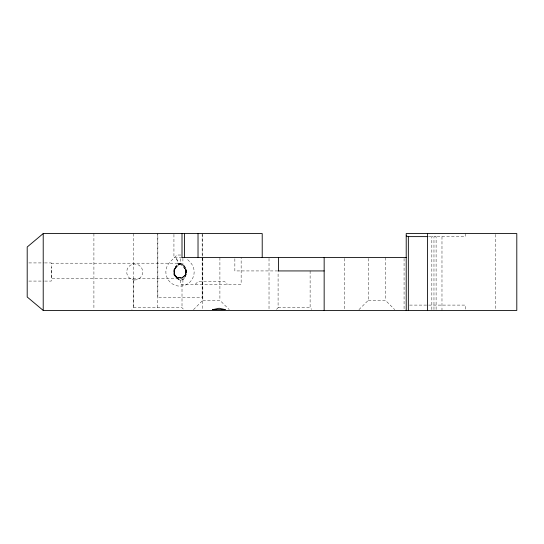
<?xml version="1.0" encoding="UTF-8"?>
<svg xmlns="http://www.w3.org/2000/svg" width="544" height="544" viewBox="0 0 544 544"><rect width="100%" height="100%" fill="white"/><g stroke="black" fill="none" stroke-linecap="round" stroke-linejoin="round"><path stroke-width="0.41" stroke-dasharray="2.72 2.04" d="M133.43 233.566L133.43 307.768L131.832 309.366M180.363 263.786L182.906 264.391C187.53 268.321 187.456 275.679 182.906 279.609L180.343 280.201C172.727 278.154 171.775 267.029 179.398 264.302C171.741 267.036 172.693 278.147 180.343 280.201L182.906 279.609C187.537 275.679 187.462 268.321 182.906 264.391L179.71 263.99L175.352 268.416L174.406 270.225L174.141 272.245L174.576 274.237L176.419 276.651L178.228 277.596L180.248 277.868L183.144 276.964L185.205 274.727L185.824 272.782L185.742 270.749L184.967 268.858L180.302 263.99L180.363 257.584M51.224 263.194L180.635 263.194C187.252 266.635 189.713 277.1 180.588 278.65L51.224 278.65L51.449 267.281M431.834 309.584L431.834 236.62L433.969 235.987L436.104 236.62L436.104 309.584M180.302 263.99L180.635 263.194M173.992 272.891L174.175 272.51C173.264 268.573 177.371 266.213 179.595 263.724L180.411 263.724C185.96 266.404 189.067 275.672 181.594 277.93C177.276 279.541 172.326 274.094 174.332 270.484C172.122 282.513 191.937 277.678 184.348 267.662M174.406 270.225L174.352 270.484C174.277 269.273 177.84 263.962 174.332 270.484L174.243 269.899M195.35 284.281L198.023 281.608L224.713 281.608L227.385 284.281M193.487 309.631L202.824 300.295L202.824 257.584M276.495 309.366L278.093 307.768L278.093 271.769M358.965 309.631L368.308 300.295L368.308 257.584M179.214 264.486L178.514 264.806L176.324 257.584L178.527 265.173L178.262 264.962M174.243 274.101L175.855 276.155A5.875 5.875 0 0 0 184.158 276.155C186.442 274.38 186.816 269.953 184.158 267.845A5.875 5.875 0 0 1 184.158 276.155C182.05 278.814 177.623 278.44 175.855 276.155A5.875 5.875 0 0 1 175.855 267.845M174.576 274.237L173.944 271.714M180.411 263.724L179.71 263.99L179.377 263.194C172.754 266.635 170.292 277.1 179.425 278.65M174.141 272.245L174.175 272.51M174.27 273.258L174.032 273.176M174.848 268.437L175.352 268.416L175.018 268.158M134.892 279.997L133.328 279.888A8.01 8.01 0 0 1 126.725 271.538A8.01 8.01 0 0 1 134.252 264.003A8.01 8.01 0 0 1 142.603 270.613L142.603 273.387A8.01 8.01 0 0 1 134.021 279.976L133.375 279.888L134.021 279.976M428.482 236.62L431.834 236.62M180.764 255.027L176.977 255.027L170 261.997A14.144 14.144 0 0 0 170 282.003A14.144 14.144 0 0 0 190.006 282.003A14.144 14.144 0 0 0 190.006 261.997L186.524 258.509M182.009 257.584L173.937 257.584L173.937 233.566M28.859 262.922L43.765 262.922M44.594 262.922L51.224 262.922L51.224 281.078L44.594 281.078M277.773 270.932L234.858 270.932L234.858 258.42M28.859 281.078L43.765 281.078M202.824 300.295L219.905 300.295L229.248 309.631M368.308 300.295L385.39 300.295L394.733 309.631M409.598 305.096L465.433 305.096L465.433 310.434M133.43 307.768L182.009 307.768L183.607 309.366M278.093 307.768L310.121 307.768L311.726 309.366M174.461 269.273L174.576 268.994M174.923 268.308L175.352 268.416M174.923 275.692L175.664 275.958L174.848 275.563M175.576 267.322L176.018 267.689L175.658 267.233M178.439 264.853L178.514 264.806M180.343 280.201L180.363 284.281L241.148 284.281L241.148 257.584M495.462 234.41L495.462 309.59M465.433 233.566L465.433 236.62L433.969 236.62L433.969 310.434M441.98 236.62L441.98 310.434M404.076 258.427L404.076 310.434M385.39 257.584L385.39 300.295M344.597 258.427L344.597 310.434M310.121 270.932L310.121 307.768M269.022 258.427L269.022 309.597M219.905 257.584L219.905 300.295M202.293 234.41L202.293 310.434M202.157 233.566L202.157 297.582L157.855 297.582L157.855 233.566M182.906 258.346L182.906 264.391M182.906 279.609L182.906 284.281M182.009 284.281L182.009 307.768M157.719 233.566L157.719 309.59M133.797 279.949L133.797 307.768M93.908 233.566L93.908 309.59M174.182 271.218L174.182 271.218"/><path stroke-width="0.82" d="M262.215 257.584L262.215 233.566L43.214 233.566L27.2 247.003L27.2 296.997L43.214 310.434L516.8 310.434L516.8 233.566L406.212 233.566L406.212 310.434M212.894 309.631L219.089 308.244L225.366 309.631M406.212 235.987L408.347 236.62L427.638 236.62M406.212 257.584L182.009 257.584L182.009 233.566M278.338 270.932L324.156 270.932M212.418 309.631L225.066 309.631M427.564 233.566L427.564 310.434M408.347 236.62L408.347 310.434M324.156 257.584L324.156 310.434M278.48 257.584L278.48 270.932M198.023 233.566L198.023 257.584M184.579 233.566L184.579 257.584M43.214 233.566L43.214 310.434"/></g></svg>
